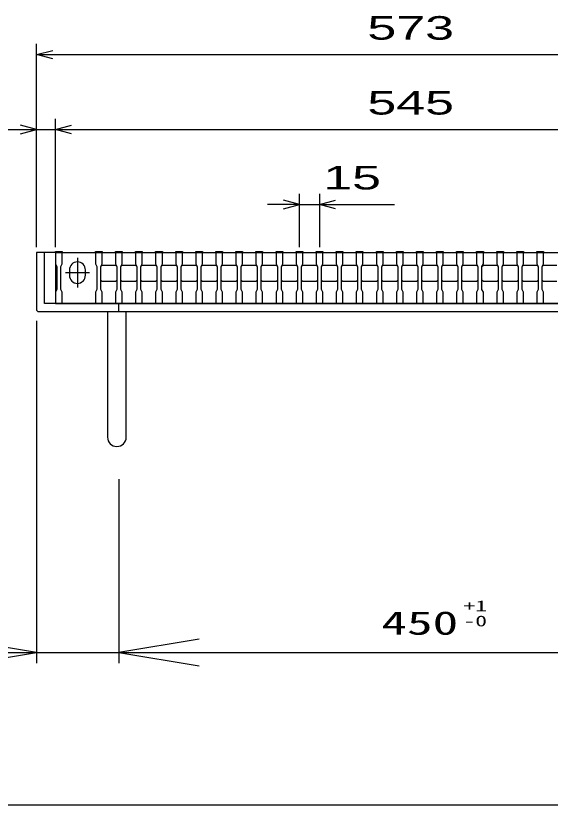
# Model space of a CAD drawing. Units: millimetres, scale not verified. Extents: x -1456 to 1389, y -1026 to 839.
# Drawn here: x -1036 to -636, y -921 to -331 of the extents above; entities that cross this region are included whole.
import ezdxf
from ezdxf.enums import TextEntityAlignment as Align

# ---------------------------------------------------------------- set-up
doc = ezdxf.new("R2010")
doc.units = ezdxf.units.MM
doc.header["$LTSCALE"] = 8
for name, color, linetype, lineweight in [('0_2', 150, 'Continuous', 25), ('16', 3, 'Continuous', 25), ('19', 6, 'Continuous', 25), ('22', 4, 'Continuous', 25)]:
    doc.layers.add(name, color=color, linetype=linetype, lineweight=lineweight)
doc.styles.add('ベクトル', font='')
doc.styles.add('ＭＳ ゴシック', font='')
doc.styles.get('ベクトル').set_extended_font_data('ベクトル')
doc.styles.get('ＭＳ ゴシック').set_extended_font_data('MS Gothic')

# ---------------------------------------------------------------- blocks, each defined once
blk = doc.blocks.new('open_arrow')
at = {"color": 0, "linetype": 'Continuous', "lineweight": -2}
blk.add_lwpolyline([(7.5, 1.25), (0, 0), (7.5, -1.25)], dxfattribs=at)

msp = doc.modelspace()

# ---------------------------------------------------------------- linework, layer by layer
at = {"layer": '0_2'}
msp.add_line((1388.8, -921.2), (-1379.2, -921.2), dxfattribs=at)
at = {"layer": '16'}
for p, q in [((-1006, -508), (-1006, -507.3)), ((-1006, -507.3), (-1001, -507.3)), ((-1001, -507.3), (-1001, -508)), ((-976, -508), (-976, -507.3)), ((-976, -507.3), (-971, -507.3)), ((-971, -507.3), (-971, -508)), ((-961, -508), (-961, -507.3)), ((-961, -507.3), (-956, -507.3)), ((-956, -507.3), (-956, -508)), ((-946, -508), (-946, -507.3)), ((-946, -507.3), (-941, -507.3)), ((-941, -507.3), (-941, -508)), ((-931, -508), (-931, -507.3)), ((-931, -507.3), (-926, -507.3)), ((-926, -507.3), (-926, -508)), ((-916, -508), (-916, -507.3)), ((-916, -507.3), (-911, -507.3)), ((-911, -507.3), (-911, -508)), ((-901, -508), (-901, -507.3)), ((-901, -507.3), (-896, -507.3)), ((-896, -507.3), (-896, -508)), ((-886, -508), (-886, -507.3)), ((-886, -507.3), (-881, -507.3)), ((-881, -507.3), (-881, -508)), ((-871, -508), (-871, -507.3)), ((-871, -507.3), (-866, -507.3)), ((-866, -507.3), (-866, -508)), ((-856, -508), (-856, -507.3)), ((-856, -507.3), (-851, -507.3)), ((-851, -507.3), (-851, -508)), ((-841, -508), (-841, -507.3)), ((-841, -507.3), (-836, -507.3)), ((-836, -507.3), (-836, -508)), ((-826, -508), (-826, -507.3)), ((-826, -507.3), (-821, -507.3)), ((-821, -507.3), (-821, -508)), ((-811, -508), (-811, -507.3)), ((-811, -507.3), (-806, -507.3)), ((-806, -507.3), (-806, -508)), ((-796, -508), (-796, -507.3)), ((-796, -507.3), (-791, -507.3)), ((-791, -507.3), (-791, -508)), ((-781, -508), (-781, -507.3)), ((-781, -507.3), (-776, -507.3)), ((-776, -507.3), (-776, -508)), ((-766, -508), (-766, -507.3)), ((-766, -507.3), (-761, -507.3)), ((-761, -507.3), (-761, -508)), ((-751, -508), (-751, -507.3)), ((-751, -507.3), (-746, -507.3)), ((-746, -507.3), (-746, -508)), ((-736, -508), (-736, -507.3)), ((-736, -507.3), (-731, -507.3)), ((-731, -507.3), (-731, -508)), ((-721, -508), (-721, -507.3)), ((-721, -507.3), (-716, -507.3)), ((-716, -507.3), (-716, -508)), ((-706, -508), (-706, -507.3)), ((-706, -507.3), (-701, -507.3)), ((-701, -507.3), (-701, -508)), ((-691, -508), (-691, -507.3)), ((-691, -507.3), (-686, -507.3)), ((-686, -507.3), (-686, -508)), ((-676, -508), (-676, -507.3)), ((-676, -507.3), (-671, -507.3)), ((-671, -507.3), (-671, -508)), ((-661, -508), (-661, -507.3)), ((-661, -507.3), (-656, -507.3)), ((-656, -507.3), (-656, -508)), ((-646, -508), (-646, -507.3)), ((-646, -507.3), (-641, -507.3)), ((-641, -507.3), (-641, -508)), ((-1006, -508), (-1006, -516.5)), ((-1001, -508), (-1006, -508)), ((-1006, -508), (-1006, -546)), ((-1006, -508), (-461, -508)), ((-1002, -508), (-977, -508)), ((-1001, -516.5), (-1001, -508)), ((-989.5, -512), (-989.5, -534)), ((-976, -508), (-976, -516.5)), ((-971, -508), (-976, -508)), ((-971, -516.5), (-971, -508)), ((-961, -508), (-961, -516.5)), ((-956, -508), (-961, -508)), ((-956, -516.5), (-956, -508)), ((-946, -508), (-946, -516.5)), ((-941, -508), (-946, -508)), ((-941, -516.5), (-941, -508)), ((-931, -508), (-931, -516.5)), ((-926, -508), (-931, -508)), ((-926, -516.5), (-926, -508)), ((-916, -508), (-916, -516.5)), ((-911, -508), (-916, -508)), ((-911, -516.5), (-911, -508)), ((-901, -508), (-901, -516.5)), ((-896, -508), (-901, -508)), ((-896, -516.5), (-896, -508)), ((-886, -508), (-886, -516.5)), ((-881, -508), (-886, -508)), ((-881, -516.5), (-881, -508)), ((-871, -508), (-871, -516.5)), ((-866, -508), (-871, -508)), ((-866, -516.5), (-866, -508)), ((-856, -508), (-856, -516.5)), ((-851, -508), (-856, -508)), ((-851, -516.5), (-851, -508)), ((-841, -508), (-841, -516.5)), ((-836, -508), (-841, -508)), ((-836, -516.5), (-836, -508)), ((-826, -508), (-826, -516.5)), ((-821, -508), (-826, -508)), ((-821, -516.5), (-821, -508)), ((-811, -508), (-811, -516.5)), ((-806, -508), (-811, -508)), ((-806, -516.5), (-806, -508)), ((-796, -508), (-796, -516.5)), ((-791, -508), (-796, -508)), ((-791, -516.5), (-791, -508)), ((-781, -508), (-781, -516.5)), ((-776, -508), (-781, -508)), ((-776, -516.5), (-776, -508)), ((-766, -508), (-766, -516.5)), ((-761, -508), (-766, -508)), ((-761, -516.5), (-761, -508)), ((-751, -508), (-751, -516.5)), ((-746, -508), (-751, -508)), ((-746, -516.5), (-746, -508)), ((-736, -508), (-736, -516.5)), ((-731, -508), (-736, -508)), ((-731, -516.5), (-731, -508)), ((-721, -508), (-721, -516.5)), ((-716, -508), (-721, -508)), ((-716, -516.5), (-716, -508)), ((-706, -508), (-706, -516.5)), ((-701, -508), (-706, -508)), ((-701, -516.5), (-701, -508)), ((-691, -508), (-691, -516.5)), ((-686, -508), (-691, -508)), ((-686, -516.5), (-686, -508)), ((-676, -508), (-676, -516.5)), ((-671, -508), (-676, -508)), ((-671, -516.5), (-671, -508)), ((-661, -508), (-661, -516.5)), ((-656, -508), (-661, -508)), ((-656, -516.5), (-656, -508)), ((-646, -508), (-646, -516.5)), ((-641, -508), (-646, -508)), ((-641, -516.5), (-641, -508)), ((-1006, -516.5), (-1005, -518.5)), ((-1005, -518.5), (-1005, -535.5)), ((-1002, -518.5), (-1001, -516.5)), ((-1002, -535.5), (-1002, -518.5)), ((-976, -516.5), (-975, -518.5)), ((-975, -518.5), (-975, -535.5)), ((-972, -518.5), (-971, -516.5)), ((-972, -518.5), (-971, -517.5)), ((-972, -535.5), (-972, -518.5)), ((-971, -517.5), (-961, -517.5)), ((-961, -516.5), (-960, -518.5)), ((-961, -517.5), (-960, -518.5)), ((-960, -518.5), (-960, -535.5)), ((-957, -518.5), (-956, -516.5)), ((-957, -518.5), (-956, -517.5)), ((-957, -535.5), (-957, -518.5)), ((-956, -517.5), (-946, -517.5)), ((-946, -516.5), (-945, -518.5)), ((-946, -517.5), (-945, -518.5)), ((-945, -518.5), (-945, -535.5)), ((-942, -518.5), (-941, -516.5)), ((-942, -518.5), (-941, -517.5)), ((-942, -535.5), (-942, -518.5)), ((-941, -517.5), (-931, -517.5)), ((-931, -516.5), (-930, -518.5)), ((-931, -517.5), (-930, -518.5)), ((-930, -518.5), (-930, -535.5)), ((-927, -518.5), (-926, -516.5)), ((-927, -518.5), (-926, -517.5)), ((-927, -535.5), (-927, -518.5)), ((-926, -517.5), (-916, -517.5)), ((-916, -516.5), (-915, -518.5)), ((-916, -517.5), (-915, -518.5)), ((-915, -518.5), (-915, -535.5)), ((-912, -518.5), (-911, -516.5)), ((-912, -518.5), (-911, -517.5)), ((-912, -535.5), (-912, -518.5)), ((-911, -517.5), (-901, -517.5)), ((-901, -516.5), (-900, -518.5)), ((-901, -517.5), (-900, -518.5)), ((-900, -518.5), (-900, -535.5)), ((-897, -518.5), (-896, -516.5)), ((-897, -518.5), (-896, -517.5)), ((-897, -535.5), (-897, -518.5)), ((-896, -517.5), (-886, -517.5)), ((-886, -516.5), (-885, -518.5)), ((-886, -517.5), (-885, -518.5)), ((-885, -518.5), (-885, -535.5)), ((-882, -518.5), (-881, -516.5)), ((-882, -518.5), (-881, -517.5)), ((-882, -535.5), (-882, -518.5)), ((-881, -517.5), (-871, -517.5)), ((-871, -516.5), (-870, -518.5)), ((-871, -517.5), (-870, -518.5)), ((-870, -518.5), (-870, -535.5)), ((-867, -518.5), (-866, -516.5)), ((-867, -518.5), (-866, -517.5)), ((-867, -535.5), (-867, -518.5)), ((-866, -517.5), (-856, -517.5)), ((-856, -516.5), (-855, -518.5)), ((-856, -517.5), (-855, -518.5)), ((-855, -518.5), (-855, -535.5)), ((-852, -518.5), (-851, -516.5)), ((-852, -518.5), (-851, -517.5)), ((-852, -535.5), (-852, -518.5)), ((-851, -517.5), (-841, -517.5)), ((-841, -516.5), (-840, -518.5)), ((-841, -517.5), (-840, -518.5)), ((-840, -518.5), (-840, -535.5)), ((-837, -518.5), (-836, -516.5)), ((-837, -518.5), (-836, -517.5)), ((-837, -535.5), (-837, -518.5)), ((-836, -517.5), (-826, -517.5)), ((-826, -516.5), (-825, -518.5)), ((-826, -517.5), (-825, -518.5)), ((-825, -518.5), (-825, -535.5)), ((-822, -518.5), (-821, -516.5)), ((-822, -518.5), (-821, -517.5)), ((-822, -535.5), (-822, -518.5)), ((-821, -517.5), (-811, -517.5)), ((-811, -516.5), (-810, -518.5)), ((-811, -517.5), (-810, -518.5)), ((-810, -518.5), (-810, -535.5)), ((-807, -518.5), (-806, -516.5)), ((-807, -518.5), (-806, -517.5)), ((-807, -535.5), (-807, -518.5)), ((-806, -517.5), (-796, -517.5)), ((-796, -516.5), (-795, -518.5)), ((-796, -517.5), (-795, -518.5)), ((-795, -518.5), (-795, -535.5)), ((-792, -518.5), (-791, -516.5)), ((-792, -518.5), (-791, -517.5)), ((-792, -535.5), (-792, -518.5)), ((-791, -517.5), (-781, -517.5)), ((-781, -516.5), (-780, -518.5)), ((-781, -517.5), (-780, -518.5)), ((-780, -518.5), (-780, -535.5)), ((-777, -518.5), (-776, -516.5)), ((-777, -518.5), (-776, -517.5)), ((-777, -535.5), (-777, -518.5)), ((-776, -517.5), (-766, -517.5)), ((-766, -516.5), (-765, -518.5)), ((-766, -517.5), (-765, -518.5)), ((-765, -518.5), (-765, -535.5)), ((-762, -518.5), (-761, -516.5)), ((-762, -518.5), (-761, -517.5)), ((-762, -535.5), (-762, -518.5)), ((-761, -517.5), (-751, -517.5)), ((-751, -516.5), (-750, -518.5)), ((-751, -517.5), (-750, -518.5)), ((-750, -518.5), (-750, -535.5)), ((-747, -518.5), (-746, -516.5)), ((-747, -518.5), (-746, -517.5)), ((-747, -535.5), (-747, -518.5)), ((-746, -517.5), (-736, -517.5)), ((-736, -516.5), (-735, -518.5)), ((-736, -517.5), (-735, -518.5)), ((-735, -518.5), (-735, -535.5)), ((-732, -518.5), (-731, -516.5)), ((-732, -518.5), (-731, -517.5)), ((-732, -535.5), (-732, -518.5)), ((-731, -517.5), (-721, -517.5)), ((-721, -516.5), (-720, -518.5)), ((-721, -517.5), (-720, -518.5)), ((-720, -518.5), (-720, -535.5)), ((-717, -518.5), (-716, -516.5)), ((-717, -518.5), (-716, -517.5)), ((-717, -535.5), (-717, -518.5)), ((-716, -517.5), (-706, -517.5)), ((-706, -516.5), (-705, -518.5)), ((-706, -517.5), (-705, -518.5)), ((-705, -518.5), (-705, -535.5)), ((-702, -518.5), (-701, -516.5)), ((-702, -518.5), (-701, -517.5)), ((-702, -535.5), (-702, -518.5)), ((-701, -517.5), (-691, -517.5)), ((-691, -516.5), (-690, -518.5)), ((-691, -517.5), (-690, -518.5)), ((-690, -518.5), (-690, -535.5)), ((-687, -518.5), (-686, -516.5)), ((-687, -518.5), (-686, -517.5)), ((-687, -535.5), (-687, -518.5)), ((-686, -517.5), (-676, -517.5)), ((-676, -516.5), (-675, -518.5)), ((-676, -517.5), (-675, -518.5)), ((-675, -518.5), (-675, -535.5)), ((-672, -518.5), (-671, -516.5)), ((-672, -518.5), (-671, -517.5)), ((-672, -535.5), (-672, -518.5)), ((-671, -517.5), (-661, -517.5)), ((-661, -516.5), (-660, -518.5)), ((-661, -517.5), (-660, -518.5)), ((-660, -518.5), (-660, -535.5)), ((-657, -518.5), (-656, -516.5)), ((-657, -518.5), (-656, -517.5)), ((-657, -535.5), (-657, -518.5)), ((-656, -517.5), (-646, -517.5)), ((-646, -516.5), (-645, -518.5)), ((-646, -517.5), (-645, -518.5)), ((-645, -518.5), (-645, -535.5)), ((-642, -518.5), (-641, -516.5)), ((-642, -518.5), (-641, -517.5)), ((-642, -535.5), (-642, -518.5)), ((-641, -517.5), (-631, -517.5)), ((-998.5, -523), (-980.5, -523)), ((-995.5, -521), (-995.5, -525)), ((-983.5, -525), (-983.5, -521)), ((-971, -529.5), (-972, -528.5)), ((-961, -529.5), (-971, -529.5)), ((-960, -528.5), (-961, -529.5)), ((-956, -529.5), (-957, -528.5)), ((-946, -529.5), (-956, -529.5)), ((-945, -528.5), (-946, -529.5)), ((-941, -529.5), (-942, -528.5)), ((-931, -529.5), (-941, -529.5)), ((-930, -528.5), (-931, -529.5)), ((-926, -529.5), (-927, -528.5)), ((-916, -529.5), (-926, -529.5)), ((-915, -528.5), (-916, -529.5)), ((-911, -529.5), (-912, -528.5)), ((-901, -529.5), (-911, -529.5)), ((-900, -528.5), (-901, -529.5)), ((-896, -529.5), (-897, -528.5)), ((-886, -529.5), (-896, -529.5)), ((-885, -528.5), (-886, -529.5)), ((-881, -529.5), (-882, -528.5)), ((-871, -529.5), (-881, -529.5)), ((-870, -528.5), (-871, -529.5)), ((-866, -529.5), (-867, -528.5)), ((-856, -529.5), (-866, -529.5)), ((-855, -528.5), (-856, -529.5)), ((-851, -529.5), (-852, -528.5)), ((-841, -529.5), (-851, -529.5)), ((-840, -528.5), (-841, -529.5)), ((-836, -529.5), (-837, -528.5)), ((-826, -529.5), (-836, -529.5)), ((-825, -528.5), (-826, -529.5)), ((-821, -529.5), (-822, -528.5)), ((-811, -529.5), (-821, -529.5)), ((-810, -528.5), (-811, -529.5)), ((-806, -529.5), (-807, -528.5)), ((-796, -529.5), (-806, -529.5)), ((-795, -528.5), (-796, -529.5)), ((-791, -529.5), (-792, -528.5)), ((-781, -529.5), (-791, -529.5)), ((-780, -528.5), (-781, -529.5)), ((-776, -529.5), (-777, -528.5)), ((-766, -529.5), (-776, -529.5)), ((-765, -528.5), (-766, -529.5)), ((-761, -529.5), (-762, -528.5)), ((-751, -529.5), (-761, -529.5)), ((-750, -528.5), (-751, -529.5)), ((-746, -529.5), (-747, -528.5)), ((-736, -529.5), (-746, -529.5)), ((-735, -528.5), (-736, -529.5)), ((-731, -529.5), (-732, -528.5)), ((-721, -529.5), (-731, -529.5)), ((-720, -528.5), (-721, -529.5)), ((-716, -529.5), (-717, -528.5)), ((-706, -529.5), (-716, -529.5)), ((-705, -528.5), (-706, -529.5)), ((-701, -529.5), (-702, -528.5)), ((-691, -529.5), (-701, -529.5)), ((-690, -528.5), (-691, -529.5)), ((-686, -529.5), (-687, -528.5)), ((-676, -529.5), (-686, -529.5)), ((-675, -528.5), (-676, -529.5)), ((-671, -529.5), (-672, -528.5)), ((-661, -529.5), (-671, -529.5)), ((-660, -528.5), (-661, -529.5)), ((-656, -529.5), (-657, -528.5)), ((-646, -529.5), (-656, -529.5)), ((-645, -528.5), (-646, -529.5)), ((-641, -529.5), (-642, -528.5)), ((-631, -529.5), (-641, -529.5)), ((-1005, -535.5), (-1006, -537.5)), ((-1001, -537.5), (-1002, -535.5)), ((-975, -535.5), (-976, -537.5)), ((-971, -537.5), (-972, -535.5)), ((-960, -535.5), (-961, -537.5)), ((-956, -537.5), (-957, -535.5)), ((-945, -535.5), (-946, -537.5)), ((-941, -537.5), (-942, -535.5)), ((-930, -535.5), (-931, -537.5)), ((-926, -537.5), (-927, -535.5)), ((-915, -535.5), (-916, -537.5)), ((-911, -537.5), (-912, -535.5)), ((-900, -535.5), (-901, -537.5)), ((-896, -537.5), (-897, -535.5)), ((-885, -535.5), (-886, -537.5)), ((-881, -537.5), (-882, -535.5)), ((-870, -535.5), (-871, -537.5)), ((-866, -537.5), (-867, -535.5)), ((-855, -535.5), (-856, -537.5)), ((-851, -537.5), (-852, -535.5)), ((-840, -535.5), (-841, -537.5)), ((-836, -537.5), (-837, -535.5)), ((-825, -535.5), (-826, -537.5)), ((-821, -537.5), (-822, -535.5)), ((-810, -535.5), (-811, -537.5)), ((-806, -537.5), (-807, -535.5)), ((-795, -535.5), (-796, -537.5)), ((-791, -537.5), (-792, -535.5)), ((-780, -535.5), (-781, -537.5)), ((-776, -537.5), (-777, -535.5)), ((-765, -535.5), (-766, -537.5)), ((-761, -537.5), (-762, -535.5)), ((-750, -535.5), (-751, -537.5)), ((-746, -537.5), (-747, -535.5)), ((-735, -535.5), (-736, -537.5)), ((-731, -537.5), (-732, -535.5)), ((-720, -535.5), (-721, -537.5)), ((-716, -537.5), (-717, -535.5)), ((-705, -535.5), (-706, -537.5)), ((-701, -537.5), (-702, -535.5)), ((-690, -535.5), (-691, -537.5)), ((-686, -537.5), (-687, -535.5)), ((-675, -535.5), (-676, -537.5)), ((-671, -537.5), (-672, -535.5)), ((-660, -535.5), (-661, -537.5)), ((-656, -537.5), (-657, -535.5)), ((-645, -535.5), (-646, -537.5)), ((-641, -537.5), (-642, -535.5)), ((-1006, -537.5), (-1006, -546)), ((-1001, -546), (-1001, -537.5)), ((-976, -537.5), (-976, -546)), ((-971, -546), (-971, -537.5)), ((-961, -537.5), (-961, -546)), ((-956, -546), (-956, -537.5)), ((-946, -537.5), (-946, -546)), ((-941, -546), (-941, -537.5)), ((-931, -537.5), (-931, -546)), ((-926, -546), (-926, -537.5)), ((-916, -537.5), (-916, -546)), ((-911, -546), (-911, -537.5)), ((-901, -537.5), (-901, -546)), ((-896, -546), (-896, -537.5)), ((-886, -537.5), (-886, -546)), ((-881, -546), (-881, -537.5)), ((-871, -537.5), (-871, -546)), ((-866, -546), (-866, -537.5)), ((-856, -537.5), (-856, -546)), ((-851, -546), (-851, -537.5)), ((-841, -537.5), (-841, -546)), ((-836, -546), (-836, -537.5)), ((-826, -537.5), (-826, -546)), ((-821, -546), (-821, -537.5)), ((-811, -537.5), (-811, -546)), ((-806, -546), (-806, -537.5)), ((-796, -537.5), (-796, -546)), ((-791, -546), (-791, -537.5)), ((-781, -537.5), (-781, -546)), ((-776, -546), (-776, -537.5)), ((-766, -537.5), (-766, -546)), ((-761, -546), (-761, -537.5)), ((-751, -537.5), (-751, -546)), ((-746, -546), (-746, -537.5)), ((-736, -537.5), (-736, -546)), ((-731, -546), (-731, -537.5)), ((-721, -537.5), (-721, -546)), ((-716, -546), (-716, -537.5)), ((-706, -537.5), (-706, -546)), ((-701, -546), (-701, -537.5)), ((-691, -537.5), (-691, -546)), ((-686, -546), (-686, -537.5)), ((-676, -537.5), (-676, -546)), ((-671, -546), (-671, -537.5)), ((-661, -537.5), (-661, -546)), ((-656, -546), (-656, -537.5)), ((-646, -537.5), (-646, -546)), ((-641, -546), (-641, -537.5)), ((-1006, -546), (-1001, -546)), ((-1006, -546), (-566, -546)), ((-976, -546), (-971, -546)), ((-961, -546), (-956, -546)), ((-946, -546), (-941, -546)), ((-931, -546), (-926, -546)), ((-916, -546), (-911, -546)), ((-901, -546), (-896, -546)), ((-886, -546), (-881, -546)), ((-871, -546), (-866, -546)), ((-856, -546), (-851, -546)), ((-841, -546), (-836, -546)), ((-826, -546), (-821, -546)), ((-811, -546), (-806, -546)), ((-796, -546), (-791, -546)), ((-781, -546), (-776, -546)), ((-766, -546), (-761, -546)), ((-751, -546), (-746, -546)), ((-736, -546), (-731, -546)), ((-721, -546), (-716, -546)), ((-706, -546), (-701, -546)), ((-691, -546), (-686, -546)), ((-676, -546), (-671, -546)), ((-661, -546), (-656, -546)), ((-646, -546), (-641, -546))]:
    msp.add_line(p, q, dxfattribs=at)
for centre, start, end in [((-989.5, -521), 0, 180), ((-989.5, -525), 180, 0)]:
    msp.add_arc(centre, 6, start, end, dxfattribs=at)
at = {"layer": '19'}
for p, q in [((-1006, -508), (-1020, -508)), ((-1020, -508), (-1020, -551)), ((-1014, -546), (-1014, -508)), ((-566, -546), (-1014, -546)), ((-958.5, -552), (-958.5, -546)), ((-1020, -551), (-1019, -552)), ((-1019, -552), (-566, -552)), ((-967, -552), (-967, -646)), ((-953, -646), (-953, -552))]:
    msp.add_line(p, q, dxfattribs=at)
msp.add_arc((-960, -646), 7, 180, 0, dxfattribs=at)
at = {"layer": '22'}
for p, q in [((-1020, -504), (-1020, -352)), ((-1020, -360), (-1008, -356.8)), ((-1008, -363.2), (-1020, -360)), ((-1020, -360), (-447, -360)), ((-1020, -416), (-1032, -412.8)), ((-1020, -504), (-1020, -408)), ((-1006, -504), (-1006, -408)), ((-1006, -416), (-994, -412.8)), ((-1076, -416), (-1020, -416)), ((-1032, -419.2), (-1020, -416)), ((-1020, -416), (-1006, -416)), ((-994, -419.2), (-1006, -416)), ((-1006, -416), (-461, -416)), ((-823.5, -504), (-823.5, -464)), ((-808.5, -464), (-808.5, -504)), ((-823.5, -472), (-847.5, -472)), ((-823.5, -472), (-835.5, -468.8)), ((-835.5, -475.2), (-823.5, -472)), ((-823.5, -472), (-808.5, -472)), ((-808.5, -472), (-796.5, -468.8)), ((-796.5, -475.2), (-808.5, -472)), ((-808.5, -472), (-752.5, -472)), ((-1020, -559), (-1020, -815.015)), ((-958.5, -677.465), (-958.5, -815.015)), ((-958.5, -677.465), (-958.5, -815.015)), ((-1135.982, -807.015), (-958.5, -807.015)), ((-958.5, -807.015), (-508.5, -807.015))]:
    msp.add_line(p, q, dxfattribs=at)

# ---------------------------------------------------------------- block references
at = {"layer": '22', "xscale": 8, "yscale": 8, "rotation": 180}
msp.add_blockref('open_arrow', (-1020, -807.015), dxfattribs=at)
at = {"layer": '22', "xscale": 8, "yscale": 8}
msp.add_blockref('open_arrow', (-958.5, -807.015), dxfattribs=at)

# ---------------------------------------------------------------- texts
at = {"layer": '22', "color": 2, "style": 'ベクトル', "width": 1.65}
for s, p in [(' 573 ', (-783.5, -340)), (' 545 ', (-783.5, -396)), (' 15 ', (-816.5, -452))]:
    msp.add_text(s, height=17.6, dxfattribs=at).set_placement(p, align=Align.MIDDLE_LEFT)
at = {"layer": '22', "color": 2, "style": 'ＭＳ ゴシック', "width": 1.6}
for s, p in [('+1', (-692.04, -772.176)), ('-0', (-692.04, -783.442))]:
    msp.add_text(s, height=8.065, dxfattribs=at).set_placement(p, align=Align.MIDDLE_CENTER)
at = {"layer": '22', "style": 'ＭＳ ゴシック', "width": 1.6}
msp.add_text('450', height=17.6, dxfattribs=at).set_placement((-733.5, -799.015), align=Align.BOTTOM_CENTER)

doc.saveas('drawing.dxf')
